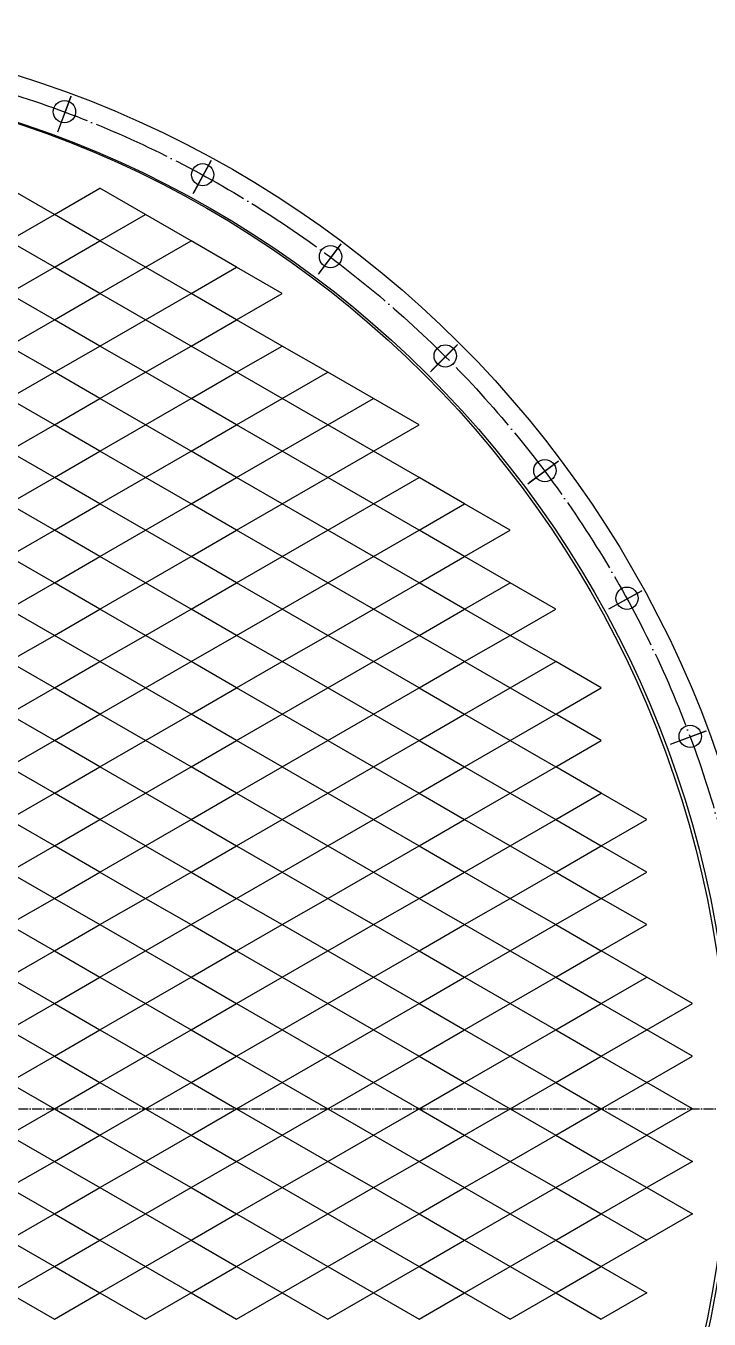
# Model space of a CAD drawing. Header units: millimetres. Extents: x 1545 to 36024, y 3418 to 15628.
# Drawn here: x 21423 to 22126, y 12306 to 13638 of the extents above; entities that cross this region are included whole.
import ezdxf

# ---------------------------------------------------------------- set-up
doc = ezdxf.new("R2010")
doc.units = ezdxf.units.MM
for name, pattern in [('DASHDOT-L', [90, 80, -5, 0, -5]), ('DASHDOT-M', [36, 30, -3, 0, -3]), ('DASHDOT-S', [14, 10, -2, 0, -2]), ('DIVIDE-M', [39, 30, -3, 0, -3, 0, -3])]:
    doc.linetypes.add(name, pattern=pattern)
for name, color, linetype in [('1轮廓实线层', 1, 'Continuous'), ('CDR_DWG1', 1, 'Continuous'), ('CDR_DWG3', 3, 'DASHDOT-M'), ('CDR_DWG4', 6, 'DIVIDE-M')]:
    doc.layers.add(name, color=color, linetype=linetype)

msp = doc.modelspace()

# ---------------------------------------------------------------- linework, layer by layer
for p, q in [((21452.5, 13443.4), (21405.6, 13470.5)), ((21452.5, 13443.4), (21499.4, 13470.5)), ((21546.3, 13443.4), (21499.4, 13470.5)), ((21405.6, 13416.4), (21452.5, 13443.4)), ((21499.4, 13416.4), (21452.5, 13443.4)), ((21499.4, 13416.4), (21546.3, 13443.4)), ((21593.2, 13416.4), (21546.3, 13443.4)), ((21452.5, 13389.3), (21405.6, 13416.4)), ((21452.5, 13389.3), (21499.4, 13416.4)), ((21546.3, 13389.3), (21499.4, 13416.4)), ((21546.3, 13389.3), (21593.2, 13416.4)), ((21640.1, 13389.3), (21593.2, 13416.4)), ((21405.6, 13362.2), (21452.5, 13389.3)), ((21499.4, 13362.2), (21452.5, 13389.3)), ((21499.4, 13362.2), (21546.3, 13389.3)), ((21593.2, 13362.2), (21546.3, 13389.3)), ((21593.2, 13362.2), (21640.1, 13389.3)), ((21687.1, 13362.2), (21640.1, 13389.3)), ((21452.5, 13335.1), (21405.6, 13362.2)), ((21452.5, 13335.1), (21499.4, 13362.2)), ((21546.3, 13335.1), (21499.4, 13362.2)), ((21546.3, 13335.1), (21593.2, 13362.2)), ((21640.1, 13335.1), (21593.2, 13362.2)), ((21640.1, 13335.1), (21687.1, 13362.2)), ((21405.6, 13308), (21452.5, 13335.1)), ((21499.4, 13308), (21452.5, 13335.1)), ((21499.4, 13308), (21546.3, 13335.1)), ((21593.2, 13308), (21546.3, 13335.1)), ((21593.2, 13308), (21640.1, 13335.1)), ((21687.1, 13308), (21640.1, 13335.1)), ((21452.5, 13281), (21405.6, 13308)), ((21452.5, 13281), (21499.4, 13308)), ((21546.3, 13281), (21499.4, 13308)), ((21546.3, 13281), (21593.2, 13308)), ((21640.1, 13281), (21593.2, 13308)), ((21640.1, 13281), (21687.1, 13308)), ((21734, 13281), (21687.1, 13308)), ((21405.6, 13253.9), (21452.5, 13281)), ((21499.4, 13253.9), (21452.5, 13281)), ((21499.4, 13253.9), (21546.3, 13281)), ((21593.2, 13253.9), (21546.3, 13281)), ((21593.2, 13253.9), (21640.1, 13281)), ((21687.1, 13253.9), (21640.1, 13281)), ((21687.1, 13253.9), (21734, 13281)), ((21780.9, 13253.9), (21734, 13281)), ((21452.5, 13226.8), (21405.6, 13253.9)), ((21452.5, 13226.8), (21499.4, 13253.9)), ((21546.3, 13226.8), (21499.4, 13253.9)), ((21546.3, 13226.8), (21593.2, 13253.9)), ((21640.1, 13226.8), (21593.2, 13253.9)), ((21640.1, 13226.8), (21687.1, 13253.9)), ((21734, 13226.8), (21687.1, 13253.9)), ((21734, 13226.8), (21780.9, 13253.9)), ((21827.8, 13226.8), (21780.9, 13253.9)), ((21405.6, 13199.7), (21452.5, 13226.8)), ((21499.4, 13199.7), (21452.5, 13226.8)), ((21499.4, 13199.7), (21546.3, 13226.8)), ((21593.2, 13199.7), (21546.3, 13226.8)), ((21593.2, 13199.7), (21640.1, 13226.8)), ((21687.1, 13199.7), (21640.1, 13226.8)), ((21687.1, 13199.7), (21734, 13226.8)), ((21780.9, 13199.7), (21734, 13226.8)), ((21780.9, 13199.7), (21827.8, 13226.8)), ((21452.5, 13172.6), (21405.6, 13199.7)), ((21452.5, 13172.6), (21499.4, 13199.7)), ((21546.3, 13172.6), (21499.4, 13199.7)), ((21546.3, 13172.6), (21593.2, 13199.7)), ((21640.1, 13172.6), (21593.2, 13199.7)), ((21640.1, 13172.6), (21687.1, 13199.7)), ((21734, 13172.6), (21687.1, 13199.7)), ((21734, 13172.6), (21780.9, 13199.7)), ((21827.8, 13172.6), (21780.9, 13199.7)), ((21405.6, 13145.5), (21452.5, 13172.6)), ((21499.4, 13145.5), (21452.5, 13172.6)), ((21499.4, 13145.5), (21546.3, 13172.6)), ((21593.2, 13145.5), (21546.3, 13172.6)), ((21593.2, 13145.5), (21640.1, 13172.6)), ((21687.1, 13145.5), (21640.1, 13172.6)), ((21687.1, 13145.5), (21734, 13172.6)), ((21780.9, 13145.5), (21734, 13172.6)), ((21780.9, 13145.5), (21827.8, 13172.6)), ((21874.7, 13145.5), (21827.8, 13172.6)), ((21452.5, 13118.5), (21405.6, 13145.5)), ((21452.5, 13118.5), (21499.4, 13145.5)), ((21546.3, 13118.5), (21499.4, 13145.5)), ((21546.3, 13118.5), (21593.2, 13145.5)), ((21640.1, 13118.5), (21593.2, 13145.5)), ((21640.1, 13118.5), (21687.1, 13145.5)), ((21734, 13118.5), (21687.1, 13145.5)), ((21734, 13118.5), (21780.9, 13145.5)), ((21827.8, 13118.5), (21780.9, 13145.5)), ((21827.8, 13118.5), (21874.7, 13145.5)), ((21921.6, 13118.5), (21874.7, 13145.5)), ((21405.6, 13091.4), (21452.5, 13118.5)), ((21499.4, 13091.4), (21452.5, 13118.5)), ((21499.4, 13091.4), (21546.3, 13118.5)), ((21593.2, 13091.4), (21546.3, 13118.5)), ((21593.2, 13091.4), (21640.1, 13118.5)), ((21687.1, 13091.4), (21640.1, 13118.5)), ((21687.1, 13091.4), (21734, 13118.5)), ((21780.9, 13091.4), (21734, 13118.5)), ((21780.9, 13091.4), (21827.8, 13118.5)), ((21874.7, 13091.4), (21827.8, 13118.5)), ((21874.7, 13091.4), (21921.6, 13118.5)), ((21452.5, 13064.3), (21405.6, 13091.4)), ((21452.5, 13064.3), (21499.4, 13091.4)), ((21546.3, 13064.3), (21499.4, 13091.4)), ((21546.3, 13064.3), (21593.2, 13091.4)), ((21640.1, 13064.3), (21593.2, 13091.4)), ((21640.1, 13064.3), (21687.1, 13091.4)), ((21734, 13064.3), (21687.1, 13091.4)), ((21734, 13064.3), (21780.9, 13091.4)), ((21827.8, 13064.3), (21780.9, 13091.4)), ((21827.8, 13064.3), (21874.7, 13091.4)), ((21921.6, 13064.3), (21874.7, 13091.4)), ((21405.6, 13037.2), (21452.5, 13064.3)), ((21499.4, 13037.2), (21452.5, 13064.3)), ((21499.4, 13037.2), (21546.3, 13064.3)), ((21593.2, 13037.2), (21546.3, 13064.3)), ((21593.2, 13037.2), (21640.1, 13064.3)), ((21687.1, 13037.2), (21640.1, 13064.3)), ((21687.1, 13037.2), (21734, 13064.3)), ((21780.9, 13037.2), (21734, 13064.3)), ((21780.9, 13037.2), (21827.8, 13064.3)), ((21874.7, 13037.2), (21827.8, 13064.3)), ((21874.7, 13037.2), (21921.6, 13064.3)), ((21968.5, 13037.2), (21921.6, 13064.3)), ((21452.5, 13010.1), (21405.6, 13037.2)), ((21452.5, 13010.1), (21499.4, 13037.2)), ((21546.3, 13010.1), (21499.4, 13037.2)), ((21546.3, 13010.1), (21593.2, 13037.2)), ((21640.1, 13010.1), (21593.2, 13037.2)), ((21640.1, 13010.1), (21687.1, 13037.2)), ((21734, 13010.1), (21687.1, 13037.2)), ((21734, 13010.1), (21780.9, 13037.2)), ((21827.8, 13010.1), (21780.9, 13037.2)), ((21827.8, 13010.1), (21874.7, 13037.2)), ((21921.6, 13010.1), (21874.7, 13037.2)), ((21921.6, 13010.1), (21968.5, 13037.2)), ((21405.6, 12983.1), (21452.5, 13010.1)), ((21499.4, 12983.1), (21452.5, 13010.1)), ((21499.4, 12983.1), (21546.3, 13010.1)), ((21593.2, 12983.1), (21546.3, 13010.1)), ((21593.2, 12983.1), (21640.1, 13010.1)), ((21687.1, 12983.1), (21640.1, 13010.1)), ((21687.1, 12983.1), (21734, 13010.1)), ((21780.9, 12983.1), (21734, 13010.1)), ((21780.9, 12983.1), (21827.8, 13010.1)), ((21874.7, 12983.1), (21827.8, 13010.1)), ((21874.7, 12983.1), (21921.6, 13010.1)), ((21968.5, 12983.1), (21921.6, 13010.1)), ((21452.5, 12956), (21405.6, 12983.1)), ((21452.5, 12956), (21499.4, 12983.1)), ((21546.3, 12956), (21499.4, 12983.1)), ((21546.3, 12956), (21593.2, 12983.1)), ((21640.1, 12956), (21593.2, 12983.1)), ((21640.1, 12956), (21687.1, 12983.1)), ((21734, 12956), (21687.1, 12983.1)), ((21734, 12956), (21780.9, 12983.1)), ((21827.8, 12956), (21780.9, 12983.1)), ((21827.8, 12956), (21874.7, 12983.1)), ((21874.7, 12983.1), (21921.6, 12956)), ((21921.6, 12956), (21968.5, 12983.1)), ((22015.4, 12956), (21968.5, 12983.1)), ((21405.6, 12928.9), (21452.5, 12956)), ((21499.4, 12928.9), (21452.5, 12956)), ((21499.4, 12928.9), (21546.3, 12956)), ((21593.2, 12928.9), (21546.3, 12956)), ((21593.2, 12928.9), (21640.1, 12956)), ((21687.1, 12928.9), (21640.1, 12956)), ((21687.1, 12928.9), (21734, 12956)), ((21780.9, 12928.9), (21734, 12956)), ((21780.9, 12928.9), (21827.8, 12956)), ((21827.8, 12956), (21874.7, 12928.9)), ((21874.7, 12928.9), (21921.6, 12956)), ((21921.6, 12956), (21968.5, 12928.9)), ((21968.5, 12928.9), (22015.4, 12956)), ((21452.5, 12901.8), (21405.6, 12928.9)), ((21452.5, 12901.8), (21499.4, 12928.9)), ((21546.3, 12901.8), (21499.4, 12928.9)), ((21546.3, 12901.8), (21593.2, 12928.9)), ((21640.1, 12901.8), (21593.2, 12928.9)), ((21640.1, 12901.8), (21687.1, 12928.9)), ((21734, 12901.8), (21687.1, 12928.9)), ((21734, 12901.8), (21780.9, 12928.9)), ((21780.9, 12928.9), (21827.8, 12901.8)), ((21827.8, 12901.8), (21874.7, 12928.9)), ((21874.7, 12928.9), (21921.6, 12901.8)), ((21921.6, 12901.8), (21968.5, 12928.9)), ((22015.4, 12901.8), (21968.5, 12928.9)), ((21405.6, 12874.7), (21452.5, 12901.8)), ((21499.4, 12874.7), (21452.5, 12901.8)), ((21499.4, 12874.7), (21546.3, 12901.8)), ((21593.2, 12874.7), (21546.3, 12901.8)), ((21593.2, 12874.7), (21640.1, 12901.8)), ((21687.1, 12874.7), (21640.1, 12901.8)), ((21687.1, 12874.7), (21734, 12901.8)), ((21734, 12901.8), (21780.9, 12874.7)), ((21780.9, 12874.7), (21827.8, 12901.8)), ((21827.8, 12901.8), (21874.7, 12874.7)), ((21874.7, 12874.7), (21921.6, 12901.8)), ((21921.6, 12901.8), (21968.5, 12874.7)), ((21968.5, 12874.7), (22015.4, 12901.8)), ((21452.5, 12847.6), (21405.6, 12874.7)), ((21452.5, 12847.6), (21499.4, 12874.7)), ((21546.3, 12847.6), (21499.4, 12874.7)), ((21546.3, 12847.6), (21593.2, 12874.7)), ((21640.1, 12847.6), (21593.2, 12874.7)), ((21640.1, 12847.6), (21687.1, 12874.7)), ((21687.1, 12874.7), (21734, 12847.6)), ((21734, 12847.6), (21780.9, 12874.7)), ((21780.9, 12874.7), (21827.8, 12847.6)), ((21827.8, 12847.6), (21874.7, 12874.7)), ((21874.7, 12874.7), (21921.6, 12847.6)), ((21921.6, 12847.6), (21968.5, 12874.7)), ((22015.4, 12847.6), (21968.5, 12874.7)), ((21405.6, 12820.6), (21452.5, 12847.6)), ((21499.4, 12820.6), (21452.5, 12847.6)), ((21499.4, 12820.6), (21546.3, 12847.6)), ((21593.2, 12820.6), (21546.3, 12847.6)), ((21593.2, 12820.6), (21640.1, 12847.6)), ((21640.1, 12847.6), (21687.1, 12820.6)), ((21687.1, 12820.6), (21734, 12847.6)), ((21734, 12847.6), (21780.9, 12820.6)), ((21780.9, 12820.6), (21827.8, 12847.6)), ((21827.8, 12847.6), (21874.7, 12820.6)), ((21874.7, 12820.6), (21921.6, 12847.6)), ((21921.6, 12847.6), (21968.5, 12820.6)), ((21968.5, 12820.6), (22015.4, 12847.6)), ((22062.3, 12820.6), (22015.4, 12847.6)), ((21452.5, 12793.5), (21405.6, 12820.6)), ((21452.5, 12793.5), (21499.4, 12820.6)), ((21546.3, 12793.5), (21499.4, 12820.6)), ((21546.3, 12793.5), (21593.2, 12820.6)), ((21593.2, 12820.6), (21640.1, 12793.5)), ((21640.1, 12793.5), (21687.1, 12820.6)), ((21687.1, 12820.6), (21734, 12793.5)), ((21734, 12793.5), (21780.9, 12820.6)), ((21780.9, 12820.6), (21827.8, 12793.5)), ((21827.8, 12793.5), (21874.7, 12820.6)), ((21874.7, 12820.6), (21921.6, 12793.5)), ((21921.6, 12793.5), (21968.5, 12820.6)), ((21968.5, 12820.6), (22015.4, 12793.5)), ((22015.4, 12793.5), (22062.3, 12820.6)), ((21405.6, 12766.4), (21452.5, 12793.5)), ((21499.4, 12766.4), (21452.5, 12793.5)), ((21499.4, 12766.4), (21546.3, 12793.5)), ((21546.3, 12793.5), (21593.2, 12766.4)), ((21593.2, 12766.4), (21640.1, 12793.5)), ((21640.1, 12793.5), (21687.1, 12766.4)), ((21687.1, 12766.4), (21734, 12793.5)), ((21734, 12793.5), (21780.9, 12766.4)), ((21780.9, 12766.4), (21827.8, 12793.5)), ((21827.8, 12793.5), (21874.7, 12766.4)), ((21874.7, 12766.4), (21921.6, 12793.5)), ((21921.6, 12793.5), (21968.5, 12766.4)), ((21968.5, 12766.4), (22015.4, 12793.5)), ((22062.3, 12766.4), (22015.4, 12793.5)), ((21452.5, 12739.3), (21405.6, 12766.4)), ((21452.5, 12739.3), (21499.4, 12766.4)), ((21499.4, 12766.4), (21546.3, 12739.3)), ((21546.3, 12739.3), (21593.2, 12766.4)), ((21593.2, 12766.4), (21640.1, 12739.3)), ((21640.1, 12739.3), (21687.1, 12766.4)), ((21687.1, 12766.4), (21734, 12739.3)), ((21734, 12739.3), (21780.9, 12766.4)), ((21780.9, 12766.4), (21827.8, 12739.3)), ((21827.8, 12739.3), (21874.7, 12766.4)), ((21874.7, 12766.4), (21921.6, 12739.3)), ((21921.6, 12739.3), (21968.5, 12766.4)), ((21968.5, 12766.4), (22015.4, 12739.3)), ((22015.4, 12739.3), (22062.3, 12766.4)), ((21405.6, 12712.2), (21452.5, 12739.3)), ((21452.5, 12739.3), (21499.4, 12712.2)), ((21499.4, 12712.2), (21546.3, 12739.3)), ((21546.3, 12739.3), (21593.2, 12712.2)), ((21593.2, 12712.2), (21640.1, 12739.3)), ((21640.1, 12739.3), (21687.1, 12712.2)), ((21687.1, 12712.2), (21734, 12739.3)), ((21734, 12739.3), (21780.9, 12712.2)), ((21780.9, 12712.2), (21827.8, 12739.3)), ((21827.8, 12739.3), (21874.7, 12712.2)), ((21874.7, 12712.2), (21921.6, 12739.3)), ((21921.6, 12739.3), (21968.5, 12712.2)), ((21968.5, 12712.2), (22015.4, 12739.3)), ((22062.3, 12712.2), (22015.4, 12739.3)), ((21405.6, 12712.2), (21452.5, 12685.2)), ((21452.5, 12685.2), (21499.4, 12712.2)), ((21499.4, 12712.2), (21546.3, 12685.2)), ((21546.3, 12685.2), (21593.2, 12712.2)), ((21593.2, 12712.2), (21640.1, 12685.2)), ((21640.1, 12685.2), (21687.1, 12712.2)), ((21687.1, 12712.2), (21734, 12685.2)), ((21734, 12685.2), (21780.9, 12712.2)), ((21780.9, 12712.2), (21827.8, 12685.2)), ((21827.8, 12685.2), (21874.7, 12712.2)), ((21874.7, 12712.2), (21921.6, 12685.2)), ((21921.6, 12685.2), (21968.5, 12712.2)), ((21968.5, 12712.2), (22015.4, 12685.2)), ((22015.4, 12685.2), (22062.3, 12712.2)), ((21405.6, 12658.1), (21452.5, 12685.2)), ((21452.5, 12685.2), (21499.4, 12658.1)), ((21499.4, 12658.1), (21546.3, 12685.2)), ((21546.3, 12685.2), (21593.2, 12658.1)), ((21593.2, 12658.1), (21640.1, 12685.2)), ((21640.1, 12685.2), (21687.1, 12658.1)), ((21687.1, 12658.1), (21734, 12685.2)), ((21734, 12685.2), (21780.9, 12658.1)), ((21780.9, 12658.1), (21827.8, 12685.2)), ((21827.8, 12685.2), (21874.7, 12658.1)), ((21874.7, 12658.1), (21921.6, 12685.2)), ((21921.6, 12685.2), (21968.5, 12658.1)), ((21968.5, 12658.1), (22015.4, 12685.2)), ((22062.3, 12658.1), (22015.4, 12685.2)), ((21405.6, 12658.1), (21452.5, 12631)), ((21452.5, 12631), (21499.4, 12658.1)), ((21499.4, 12658.1), (21546.3, 12631)), ((21546.3, 12631), (21593.2, 12658.1)), ((21593.2, 12658.1), (21640.1, 12631)), ((21640.1, 12631), (21687.1, 12658.1)), ((21687.1, 12658.1), (21734, 12631)), ((21734, 12631), (21780.9, 12658.1)), ((21780.9, 12658.1), (21827.8, 12631)), ((21827.8, 12631), (21874.7, 12658.1)), ((21874.7, 12658.1), (21921.6, 12631)), ((21921.6, 12631), (21968.5, 12658.1)), ((21968.5, 12658.1), (22015.4, 12631)), ((22015.4, 12631), (22062.3, 12658.1)), ((22109.2, 12631), (22062.3, 12658.1)), ((21405.6, 12603.9), (21452.5, 12631)), ((21452.5, 12631), (21499.4, 12603.9)), ((21499.4, 12603.9), (21546.3, 12631)), ((21546.3, 12631), (21593.2, 12603.9)), ((21593.2, 12603.9), (21640.1, 12631)), ((21640.1, 12631), (21687.1, 12603.9)), ((21687.1, 12603.9), (21734, 12631)), ((21734, 12631), (21780.9, 12603.9)), ((21780.9, 12603.9), (21827.8, 12631)), ((21827.8, 12631), (21874.7, 12603.9)), ((21874.7, 12603.9), (21921.6, 12631)), ((21921.6, 12631), (21968.5, 12603.9)), ((21968.5, 12603.9), (22015.4, 12631)), ((22015.4, 12631), (22062.3, 12603.9)), ((22062.3, 12603.9), (22109.2, 12631)), ((21405.6, 12603.9), (21452.5, 12576.8)), ((21452.5, 12576.8), (21499.4, 12603.9)), ((21499.4, 12603.9), (21546.3, 12576.8)), ((21546.3, 12576.8), (21593.2, 12603.9)), ((21593.2, 12603.9), (21640.1, 12576.8)), ((21640.1, 12576.8), (21687.1, 12603.9)), ((21687.1, 12603.9), (21734, 12576.8)), ((21734, 12576.8), (21780.9, 12603.9)), ((21780.9, 12603.9), (21827.8, 12576.8)), ((21827.8, 12576.8), (21874.7, 12603.9)), ((21874.7, 12603.9), (21921.6, 12576.8)), ((21921.6, 12576.8), (21968.5, 12603.9)), ((21968.5, 12603.9), (22015.4, 12576.8)), ((22015.4, 12576.8), (22062.3, 12603.9)), ((22109.2, 12576.8), (22062.3, 12603.9)), ((21405.6, 12549.8), (21452.5, 12576.8)), ((21452.5, 12576.8), (21499.4, 12549.8)), ((21499.4, 12549.8), (21546.3, 12576.8)), ((21546.3, 12576.8), (21593.2, 12549.8)), ((21593.2, 12549.8), (21640.1, 12576.8)), ((21640.1, 12576.8), (21687.1, 12549.8)), ((21687.1, 12549.8), (21734, 12576.8)), ((21734, 12576.8), (21780.9, 12549.8)), ((21780.9, 12549.8), (21827.8, 12576.8)), ((21827.8, 12576.8), (21874.7, 12549.8)), ((21874.7, 12549.8), (21921.6, 12576.8)), ((21921.6, 12576.8), (21968.5, 12549.8)), ((21968.5, 12549.8), (22015.4, 12576.8)), ((22015.4, 12576.8), (22062.3, 12549.8)), ((22062.3, 12549.8), (22109.2, 12576.8)), ((21405.6, 12549.8), (21452.5, 12522.7)), ((21452.5, 12522.7), (21499.4, 12549.8)), ((21499.4, 12549.8), (21546.3, 12522.7)), ((21546.3, 12522.7), (21593.2, 12549.8)), ((21593.2, 12549.8), (21640.1, 12522.7)), ((21640.1, 12522.7), (21687.1, 12549.8)), ((21687.1, 12549.8), (21734, 12522.7)), ((21734, 12522.7), (21780.9, 12549.8)), ((21780.9, 12549.8), (21827.8, 12522.7)), ((21827.8, 12522.7), (21874.7, 12549.8)), ((21874.7, 12549.8), (21921.6, 12522.7)), ((21921.6, 12522.7), (21968.5, 12549.8)), ((21968.5, 12549.8), (22015.4, 12522.7)), ((22015.4, 12522.7), (22062.3, 12549.8)), ((22109.2, 12522.7), (22062.3, 12549.8)), ((21405.6, 12495.6), (21452.5, 12522.7)), ((21452.5, 12522.7), (21499.4, 12495.6)), ((21499.4, 12495.6), (21546.3, 12522.7)), ((21546.3, 12522.7), (21593.2, 12495.6)), ((21593.2, 12495.6), (21640.1, 12522.7)), ((21640.1, 12522.7), (21687.1, 12495.6)), ((21687.1, 12495.6), (21734, 12522.7)), ((21734, 12522.7), (21780.9, 12495.6)), ((21780.9, 12495.6), (21827.8, 12522.7)), ((21827.8, 12522.7), (21874.7, 12495.6)), ((21874.7, 12495.6), (21921.6, 12522.7)), ((21921.6, 12522.7), (21968.5, 12495.6)), ((21968.5, 12495.6), (22015.4, 12522.7)), ((22015.4, 12522.7), (22062.3, 12495.6)), ((22109.2, 12522.7), (22062.3, 12495.6)), ((21405.6, 12495.6), (21452.5, 12468.5)), ((21452.5, 12468.5), (21499.4, 12495.6)), ((21499.4, 12495.6), (21546.3, 12468.5)), ((21546.3, 12468.5), (21593.2, 12495.6)), ((21593.2, 12495.6), (21640.1, 12468.5)), ((21640.1, 12468.5), (21687.1, 12495.6)), ((21687.1, 12495.6), (21734, 12468.5)), ((21734, 12468.5), (21780.9, 12495.6)), ((21780.9, 12495.6), (21827.8, 12468.5)), ((21827.8, 12468.5), (21874.7, 12495.6)), ((21874.7, 12495.6), (21921.6, 12468.5)), ((21921.6, 12468.5), (21968.5, 12495.6)), ((21968.5, 12495.6), (22015.4, 12468.5)), ((22015.4, 12468.5), (22062.3, 12495.6)), ((22062.3, 12495.6), (22109.2, 12468.5)), ((21405.6, 12441.4), (21452.5, 12468.5)), ((21452.5, 12468.5), (21499.4, 12441.4)), ((21499.4, 12441.4), (21546.3, 12468.5)), ((21546.3, 12468.5), (21593.2, 12441.4)), ((21593.2, 12441.4), (21640.1, 12468.5)), ((21640.1, 12468.5), (21687.1, 12441.4)), ((21687.1, 12441.4), (21734, 12468.5)), ((21734, 12468.5), (21780.9, 12441.4)), ((21780.9, 12441.4), (21827.8, 12468.5)), ((21827.8, 12468.5), (21874.7, 12441.4)), ((21874.7, 12441.4), (21921.6, 12468.5)), ((21921.6, 12468.5), (21968.5, 12441.4)), ((21968.5, 12441.4), (22015.4, 12468.5)), ((22015.4, 12468.5), (22062.3, 12441.4)), ((22109.2, 12468.5), (22062.3, 12441.4)), ((21405.6, 12441.4), (21452.5, 12414.3)), ((21452.5, 12414.3), (21499.4, 12441.4)), ((21499.4, 12441.4), (21546.3, 12414.3)), ((21546.3, 12414.3), (21593.2, 12441.4)), ((21593.2, 12441.4), (21640.1, 12414.3)), ((21640.1, 12414.3), (21687.1, 12441.4)), ((21687.1, 12441.4), (21734, 12414.3)), ((21734, 12414.3), (21780.9, 12441.4)), ((21780.9, 12441.4), (21827.8, 12414.3)), ((21827.8, 12414.3), (21874.7, 12441.4)), ((21874.7, 12441.4), (21921.6, 12414.3)), ((21921.6, 12414.3), (21968.5, 12441.4)), ((21968.5, 12441.4), (22015.4, 12414.3)), ((22015.4, 12414.3), (22062.3, 12441.4)), ((22062.3, 12441.4), (22109.2, 12414.3)), ((21405.6, 12387.3), (21452.5, 12414.3)), ((21452.5, 12414.3), (21499.4, 12387.3)), ((21499.4, 12387.3), (21546.3, 12414.3)), ((21546.3, 12414.3), (21593.2, 12387.3)), ((21593.2, 12387.3), (21640.1, 12414.3)), ((21640.1, 12414.3), (21687.1, 12387.3)), ((21687.1, 12387.3), (21734, 12414.3)), ((21734, 12414.3), (21780.9, 12387.3)), ((21780.9, 12387.3), (21827.8, 12414.3)), ((21827.8, 12414.3), (21874.7, 12387.3)), ((21874.7, 12387.3), (21921.6, 12414.3)), ((21921.6, 12414.3), (21968.5, 12387.3)), ((21968.5, 12387.3), (22015.4, 12414.3)), ((22015.4, 12414.3), (22062.3, 12387.3)), ((22109.2, 12414.3), (22062.3, 12387.3)), ((21405.6, 12387.3), (21452.5, 12360.2)), ((21452.5, 12360.2), (21499.4, 12387.3)), ((21499.4, 12387.3), (21546.3, 12360.2)), ((21546.3, 12360.2), (21593.2, 12387.3)), ((21593.2, 12387.3), (21640.1, 12360.2)), ((21640.1, 12360.2), (21687.1, 12387.3)), ((21687.1, 12387.3), (21734, 12360.2)), ((21734, 12360.2), (21780.9, 12387.3)), ((21780.9, 12387.3), (21827.8, 12360.2)), ((21827.8, 12360.2), (21874.7, 12387.3)), ((21874.7, 12387.3), (21921.6, 12360.2)), ((21921.6, 12360.2), (21968.5, 12387.3)), ((21968.5, 12387.3), (22015.4, 12360.2)), ((22062.3, 12387.3), (22015.4, 12360.2)), ((21405.6, 12333.1), (21452.5, 12360.2)), ((21452.5, 12360.2), (21499.4, 12333.1)), ((21499.4, 12333.1), (21546.3, 12360.2)), ((21546.3, 12360.2), (21593.2, 12333.1)), ((21593.2, 12333.1), (21640.1, 12360.2)), ((21640.1, 12360.2), (21687.1, 12333.1)), ((21687.1, 12333.1), (21734, 12360.2)), ((21734, 12360.2), (21780.9, 12333.1)), ((21780.9, 12333.1), (21827.8, 12360.2)), ((21827.8, 12360.2), (21874.7, 12333.1)), ((21874.7, 12333.1), (21921.6, 12360.2)), ((21921.6, 12360.2), (21968.5, 12333.1)), ((21968.5, 12333.1), (22015.4, 12360.2)), ((22015.4, 12360.2), (22062.3, 12333.1)), ((21405.6, 12333.1), (21452.5, 12306)), ((21452.5, 12306), (21499.4, 12333.1)), ((21499.4, 12333.1), (21546.3, 12306)), ((21546.3, 12306), (21593.2, 12333.1)), ((21593.2, 12333.1), (21640.1, 12306)), ((21640.1, 12306), (21687.1, 12333.1)), ((21687.1, 12333.1), (21734, 12306)), ((21734, 12306), (21780.9, 12333.1)), ((21780.9, 12333.1), (21827.8, 12306)), ((21827.8, 12306), (21874.7, 12333.1)), ((21874.7, 12333.1), (21921.6, 12306)), ((21921.6, 12306), (21968.5, 12333.1)), ((21968.5, 12333.1), (22015.4, 12306)), ((22062.3, 12333.1), (22015.4, 12306))]:
    msp.add_line(p, q)
at = {"layer": '1轮廓实线层'}
msp.add_circle((21077.3, 12522.7), 1069, dxfattribs=at)
at = {"layer": 'CDR_DWG1'}
for centre, radius in [((21080.7, 12522.7), 1115), ((21080.7, 12522.7), 1069), ((21462.9, 13549.3), 11.5), ((21605.1, 13484.4), 11.5), ((21736.7, 13400), 11.5), ((21854.8, 13297.8), 11.5), ((21957.3, 13179.7), 11.5), ((22041.8, 13048.3), 11.5), ((22106.9, 12906.1), 11.5)]:
    msp.add_circle(centre, radius, dxfattribs=at)
at = {"layer": 'CDR_DWG3', "color": 3, "linetype": 'Continuous'}
for p, q in [((21469.5, 13565.2), (21456.4, 13529.9)), ((21613.9, 13499.2), (21595.9, 13466.2)), ((21747.4, 13413.4), (21724.9, 13383.3)), ((21867.4, 13309.5), (21840.8, 13282.9)), ((21971.4, 13189.5), (21941.3, 13167)), ((22057.2, 13055.9), (22024.2, 13037.9)), ((22123.2, 12911.5), (22087.9, 12898.4))]:
    msp.add_line(p, q, dxfattribs=at)
at = {"layer": 'CDR_DWG3', "linetype": 'DASHDOT-S'}
msp.add_line((19907, 12522.7), (22247.6, 12522.7), dxfattribs=at)
at = {"layer": 'CDR_DWG3', "linetype": 'DASHDOT-L'}
msp.add_circle((21080.7, 12522.7), 1095, dxfattribs=at)
at = {"layer": 'CDR_DWG4', "color": 3, "linetype": 'Continuous'}
for p, q in [((21469.4, 13564.6), (21455.8, 13528.3)), ((21613.7, 13498.7), (21595.1, 13464.6)), ((21747.2, 13412.9), (21723.9, 13381.9)), ((21867.1, 13309), (21839.7, 13281.6)), ((21971, 13189.1), (21939.9, 13165.8)), ((22056.7, 13055.6), (22022.7, 13037)), ((22122.6, 12911.3), (22086.3, 12897.7))]:
    msp.add_line(p, q, dxfattribs=at)

doc.saveas('drawing.dxf')
